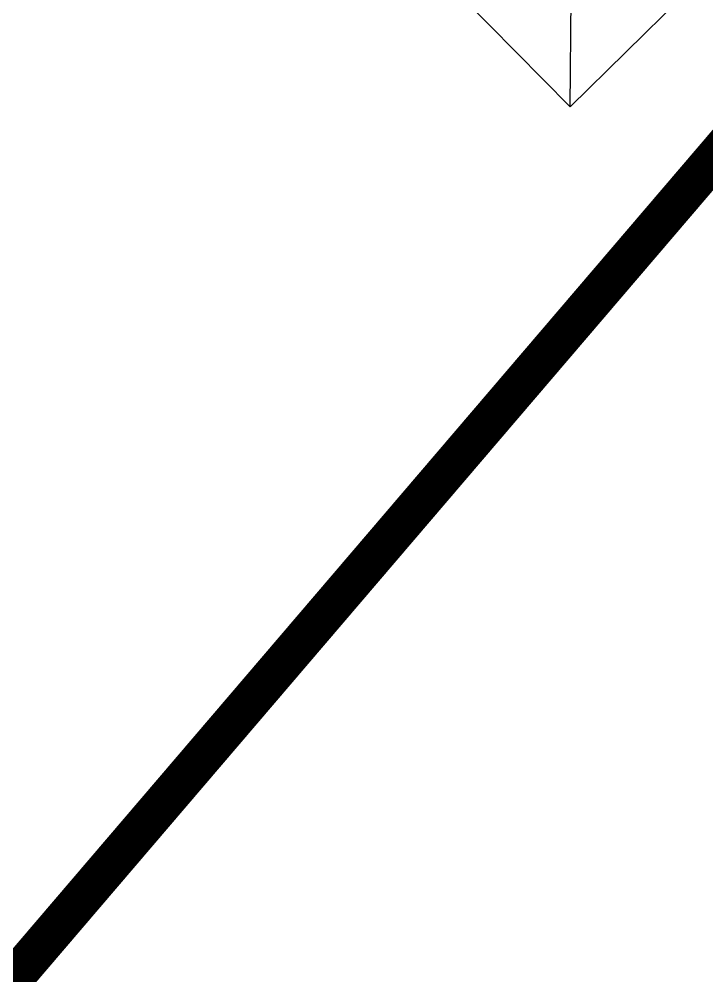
# Model space of a CAD drawing. Header units: metres. Extents: x 326467 to 340077, y 1811030 to 1824953.
# Drawn here: x 329673.7 to 329684.21, y 1813141.81 to 1813156.42 of the extents above; entities that cross this region are included whole.
import ezdxf

# ---------------------------------------------------------------- set-up
doc = ezdxf.new("R2010")
doc.units = ezdxf.units.M
doc.header["$MEASUREMENT"] = 0
doc.layers.add('MANGROOVE', color=112, linetype='Continuous')
doc.layers.add('SURVEY PLOT BOUNDARY', color=35, linetype='Continuous')

# ---------------------------------------------------------------- blocks, each defined once
blk = doc.blocks.new('16')
at = {"layer": 'MANGROOVE'}
h = blk.add_hatch(dxfattribs=at)
h.set_pattern_fill('GRASS', color=256, scale=0.606428, angle=-0.4421)
h.set_pattern_definition([(89.55787, (320150.772, 1810233.299), (-10.807394, 10.975486), [2.888115, -18.895414]), (44.55787, (320150.772, 1810233.299), (-10.807394, 10.975486), [2.888115, -12.515166]), (134.55787, (320150.772, 1810233.299), (-10.975486, -10.807394), [2.888115, -12.515166])])
h.paths.add_polyline_path([(329780.061, 1813360.554), (329809.352, 1813454.466), (329818.27, 1813528.588), (329809.108, 1813593.631), (329800.315, 1813649.622), (329815.656, 1813702.183), (329825.578, 1813735.47), (329822.662, 1813756.126), (329806.112, 1813774.691), (329782.899, 1813783.651), (329746.376, 1813775.591), (329721, 1813768.033), (329722.66, 1813750.027), (329718.274, 1813705.585), (329714.014, 1813677.315), (329705.71, 1813649.075), (329705.648, 1813640.989), (329705.523, 1813624.817), (329713.421, 1813600.496), (329717.214, 1813568.12), (329708.598, 1813499.45), (329704.306, 1813467.137), (329699.827, 1813410.565), (329691.555, 1813386.369), (329687.201, 1813345.97), (329687.169, 1813341.927), (329687.107, 1813333.84), (329678.897, 1813317.731), (329666.458, 1813277.393), (329654.144, 1813253.229), (329629.608, 1813217.028), (329609.178, 1813188.882), (329584.736, 1813164.811), (329586.329, 1813139.623), (329597.198, 1813125.052), (329608.099, 1813114.432), (329629.163, 1813111.636), (329670.211, 1813136.781), (329741.61, 1813218.924), (329764.246, 1813249.04), (329776.452, 1813293.724)])
at = {"layer": 'SURVEY PLOT BOUNDARY', "lineweight": 18, "const_width": 0.606}
blk.add_lwpolyline([(329788.761, 1813409.879), (329783.813, 1813292.661), (329746.995, 1813236.339), (329750.912, 1813220.135), (329738.66, 1813204.057), (329722.522, 1813208.224), (329685.734, 1813155.945), (329620.463, 1813079.626), (329607.898, 1813023.117), (329587.405, 1812986.885), (329575.029, 1812954.634), (329558.703, 1812934.543), (329525.864, 1812870.104), (329484.847, 1812793.597)], dxfattribs=at)
blk.add_lwpolyline([(329776.62, 1812884.342), (329764.368, 1812868.263), (329760.325, 1812868.294), (329748.26, 1812876.474), (329748.448, 1812900.732), (329720.369, 1812929.252), (329700.25, 1812941.538), (329700.469, 1812969.839), (329660.325, 1813006.539), (329619.995, 1813018.98), (329607.898, 1813023.117), (329620.463, 1813079.626), (329685.734, 1813155.945), (329717.98, 1813143.566), (329762.041, 1813090.663), (329773.545, 1813009.708), (329785.422, 1812977.27), (329797.113, 1812920.573), (329784.892, 1812908.538), (329772.765, 1812908.631), (329764.555, 1812892.522)], close=True, dxfattribs=at)

msp = doc.modelspace()

# ---------------------------------------------------------------- block references
msp.add_blockref('16', (0, 0))

doc.saveas('drawing.dxf')
